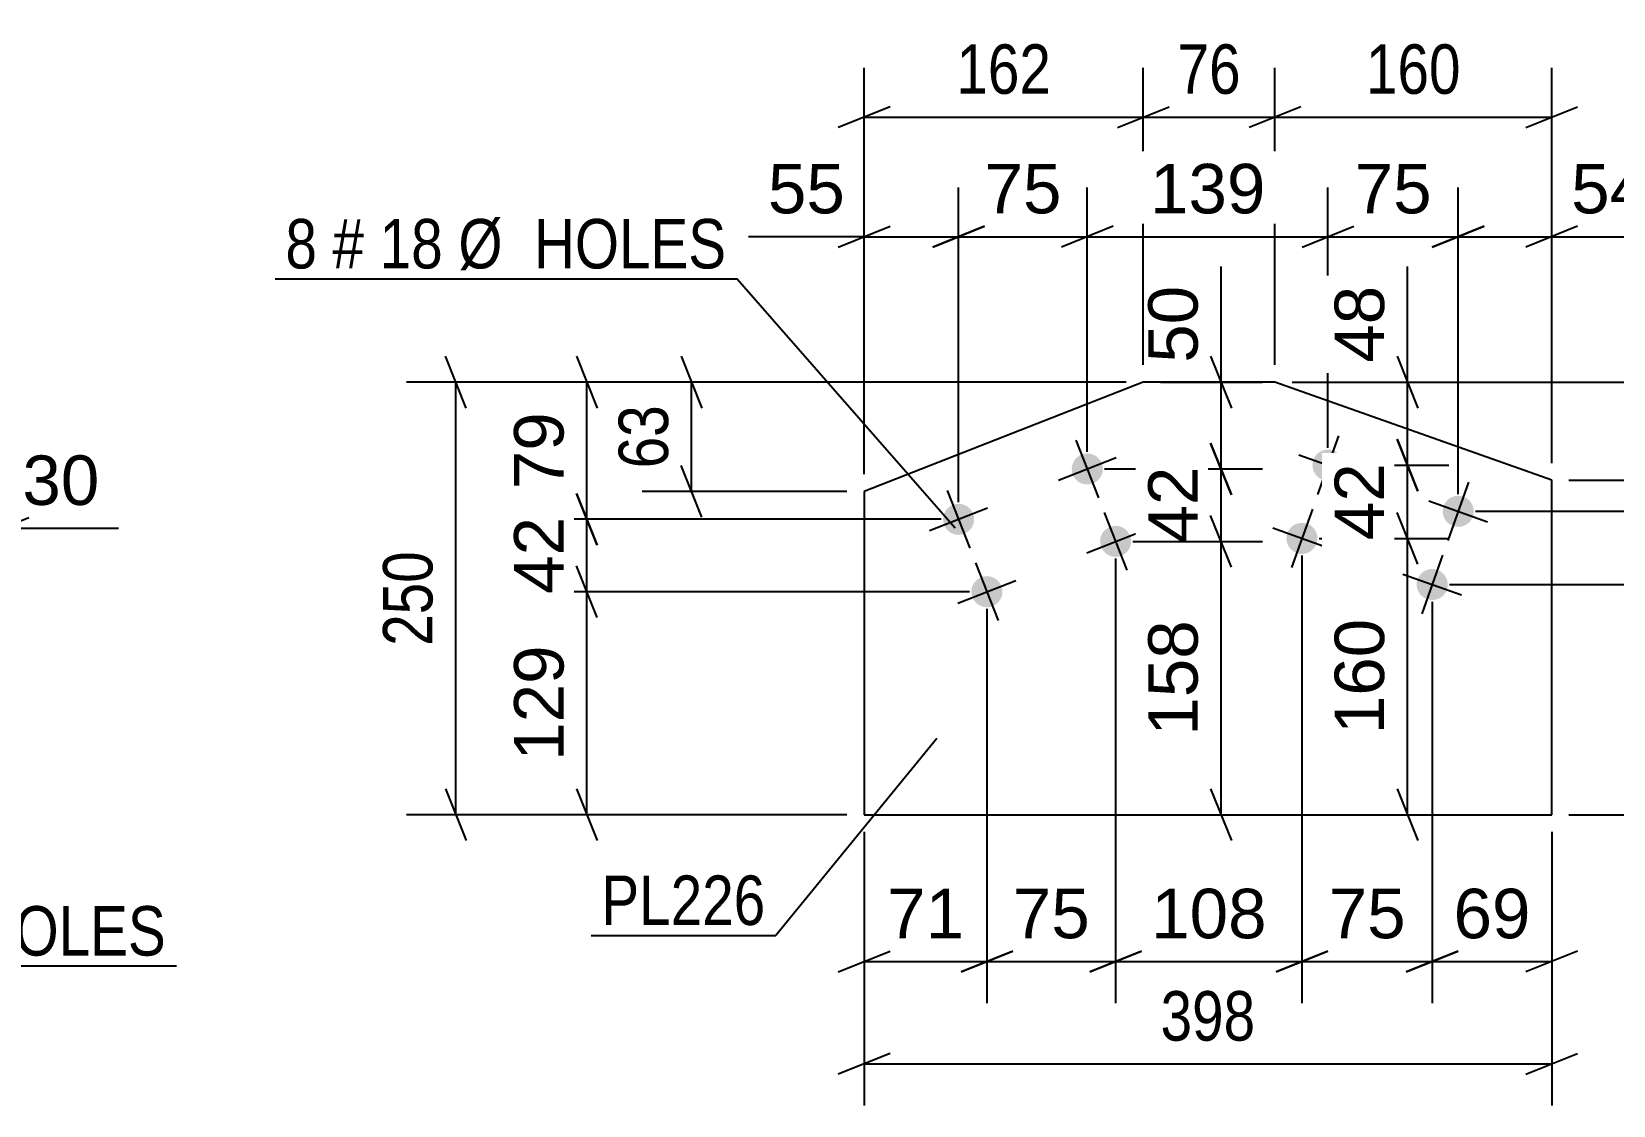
# Model space of a CAD drawing. Header units: millimetres. Extents: x 0 to 420, y 0 to 297.
# Drawn here: x 127.5 to 219.1, y 142.3 to 204.5 of the extents above; entities that cross this region are included whole.
import ezdxf

# ---------------------------------------------------------------- set-up
doc = ezdxf.new("R2010")
doc.units = ezdxf.units.MM
doc.styles.add('Arial', font='ARIAL.TTF', dxfattribs={"height": 0.2})
doc.styles.add('Arial Narrow', font='ARIALN.TTF', dxfattribs={"height": 0.2})

# ---------------------------------------------------------------- blocks, each defined once
blk = doc.blocks.new('Bolt-717262950-10605 - 10602')
at = {"linetype": 'Continuous'}
for points in [[(203.436, 179.068, -1), (201.74, 179.67, -1)], [(210.976, 176.394, -1), (209.279, 176.996, -1)], [(201.932, 174.827, -1), (200.235, 175.429, -1)], [(209.471, 172.153, -1), (207.775, 172.755, -1)]]:
    blk.add_hatch(color=1, dxfattribs=at).paths.add_polyline_path(points)
at = {"color": 1, "linetype": 'Continuous'}
for p, q in [((203.19, 181.066), (201.986, 177.673)), ((200.891, 179.971), (204.284, 178.768)), ((210.729, 178.391), (209.526, 174.998)), ((201.685, 176.825), (200.482, 173.432)), ((208.431, 177.297), (211.824, 176.093)), ((199.387, 175.73), (202.78, 174.526)), ((209.225, 174.15), (208.021, 170.757)), ((206.927, 173.055), (210.319, 171.852))]:
    blk.add_line(p, q, dxfattribs=at)
blk = doc.blocks.new('Part-717262950-10603 - 10602')
at = {"color": 2, "linetype": 'Continuous'}
for p, q in [((191.897, 184.172), (175.74, 177.851)), ((199.517, 184.172), (191.897, 184.172)), ((215.539, 178.489), (199.517, 184.172)), ((175.74, 177.851), (175.74, 159.127)), ((215.539, 159.127), (215.539, 178.489)), ((175.74, 159.127), (215.539, 159.127))]:
    blk.add_line(p, q, dxfattribs=at)
blk = doc.blocks.new('Bolt-717262950-10604 - 10602')
at = {"linetype": 'Continuous'}
for points in [[(189.494, 179.474, -1), (187.817, 178.818, -1)], [(182.044, 176.559, -1), (180.367, 175.903, -1)], [(191.133, 175.283, -1), (189.457, 174.627, -1)], [(183.683, 172.368, -1), (182.007, 171.713, -1)]]:
    blk.add_hatch(color=1, dxfattribs=at).paths.add_polyline_path(points)
at = {"color": 1, "linetype": 'Continuous'}
for p, q in [((188, 180.822), (189.311, 177.47)), ((186.979, 178.49), (190.332, 179.802)), ((180.55, 177.907), (181.861, 174.555)), ((179.529, 175.575), (182.882, 176.887)), ((189.639, 176.632), (190.951, 173.279)), ((188.619, 174.299), (191.971, 175.611)), ((182.189, 173.717), (183.501, 170.364)), ((181.169, 171.385), (184.521, 172.696))]:
    blk.add_line(p, q, dxfattribs=at)
blk = doc.blocks.new('StraightDimension-717262950-3466 - 3364')
at = {"color": 7, "linetype": 'Continuous'}
for p, q in [((122.885, 166.455), (122.885, 178.563)), ((125.885, 169.455), (125.885, 178.563)), ((121.385, 175.113), (124.385, 176.313)), ((127.385, 176.313), (124.385, 175.113)), ((122.885, 175.713), (125.885, 175.713)), ((125.885, 175.713), (132.582, 175.713)), ((125.885, 175.713), (132.582, 175.713))]:
    blk.add_line(p, q, dxfattribs=at)
at = {"color": 0}
blk.add_wipeout([(132.057, 176.463), (132.057, 180.663), (126.41, 180.663), (126.41, 176.463)], dxfattribs=at)
at = {"color": 3, "style": 'Arial'}
blk.add_text('30', height=2.8652, dxfattribs=at).set_placement((127.01, 177.063))
blk = doc.blocks.new('StraightDimension-717262950-10709 - 10602')
at = {"color": 7, "linetype": 'Continuous'}
for p, q in [((191.897, 185.172), (191.897, 202.368)), ((199.517, 185.172), (199.517, 202.368)), ((190.397, 198.918), (193.397, 200.118)), ((201.017, 200.118), (198.017, 198.918)), ((191.897, 199.518), (199.517, 199.518))]:
    blk.add_line(p, q, dxfattribs=at)
at = {"color": 0}
blk.add_wipeout([(198.135, 200.268), (198.135, 204.468), (193.279, 204.468), (193.279, 200.268)], dxfattribs=at)
at = {"color": 3, "style": 'Arial Narrow'}
blk.add_text('76', height=2.8633, dxfattribs=at).set_placement((193.879, 200.868))
blk = doc.blocks.new('StraightDimension-717262950-11802 - 10602')
at = {"color": 7, "linetype": 'Continuous'}
for p, q in [((196.396, 184.172), (196.396, 190.87)), ((196.396, 184.172), (196.396, 190.87)), ((195.796, 185.672), (196.996, 182.672)), ((192.897, 184.172), (198.796, 184.172)), ((196.396, 179.146), (196.396, 184.172)), ((196.996, 177.646), (195.796, 180.646)), ((189.656, 179.146), (198.796, 179.146))]:
    blk.add_line(p, q, dxfattribs=at)
at = {"color": 0}
blk.add_wipeout([(195.646, 190.345), (191.446, 190.345), (191.446, 184.697), (195.646, 184.697)], dxfattribs=at)
at = {"color": 3, "style": 'Arial'}
blk.add_text('50', height=2.8652, rotation=90.00021, dxfattribs=at).set_placement((195.046, 185.297))
blk = doc.blocks.new('StraightDimension-717262950-10708 - 10602')
at = {"color": 7, "linetype": 'Continuous'}
for p, q in [((199.517, 185.172), (199.517, 202.368)), ((215.539, 179.489), (215.539, 202.368)), ((201.017, 200.118), (198.017, 198.918)), ((214.039, 198.918), (217.039, 200.118)), ((199.517, 199.518), (215.539, 199.518))]:
    blk.add_line(p, q, dxfattribs=at)
at = {"color": 0}
blk.add_wipeout([(210.87, 200.268), (210.87, 204.468), (204.186, 204.468), (204.186, 200.268)], dxfattribs=at)
at = {"color": 3, "style": 'Arial Narrow'}
blk.add_text('160', height=2.8633, dxfattribs=at).set_placement((204.786, 200.868))
blk = doc.blocks.new('StraightDimension-717262950-11600 - 10602')
at = {"color": 7, "linetype": 'Continuous'}
for p, q in [((160.287, 170.541), (159.087, 173.541)), ((181.845, 172.041), (156.837, 172.041)), ((159.687, 159.127), (159.687, 172.041)), ((159.087, 160.627), (160.287, 157.627)), ((174.74, 159.127), (156.837, 159.127))]:
    blk.add_line(p, q, dxfattribs=at)
at = {"color": 0}
blk.add_wipeout([(158.937, 169.519), (154.737, 169.519), (154.737, 161.648), (158.937, 161.648)], dxfattribs=at)
at = {"color": 3, "style": 'Arial'}
blk.add_text('129', height=2.8652, rotation=90.00021, dxfattribs=at).set_placement((158.337, 162.248))
blk = doc.blocks.new('StraightDimension-717262950-10710 - 10602')
at = {"color": 7, "linetype": 'Continuous'}
for p, q in [((175.74, 178.851), (175.74, 202.368)), ((191.897, 185.172), (191.897, 202.368)), ((177.24, 200.118), (174.24, 198.918)), ((190.397, 198.918), (193.397, 200.118)), ((175.74, 199.518), (191.897, 199.518))]:
    blk.add_line(p, q, dxfattribs=at)
at = {"color": 0}
blk.add_wipeout([(187.16, 200.268), (187.16, 204.468), (180.476, 204.468), (180.476, 200.268)], dxfattribs=at)
at = {"color": 3, "style": 'Arial Narrow'}
blk.add_text('162', height=2.8633, dxfattribs=at).set_placement((181.076, 200.868))
blk = doc.blocks.new('StraightDimension-717262950-10716 - 10602')
at = {"color": 7, "linetype": 'Continuous'}
for p, q in [((175.74, 158.127), (175.74, 142.298)), ((215.539, 158.127), (215.539, 142.298)), ((177.24, 145.298), (174.24, 144.098)), ((175.74, 144.698), (215.539, 144.698)), ((214.039, 144.098), (217.039, 145.298))]:
    blk.add_line(p, q, dxfattribs=at)
at = {"color": 0}
blk.add_wipeout([(198.981, 145.448), (198.981, 149.648), (192.297, 149.648), (192.297, 145.448)], dxfattribs=at)
at = {"color": 3, "style": 'Arial Narrow'}
blk.add_text('398', height=2.8633, dxfattribs=at).set_placement((192.897, 146.048))
blk = doc.blocks.new('StraightDimension-717262950-10720 - 10602')
at = {"color": 7, "linetype": 'Continuous'}
for p, q in [((224.163, 184.172), (224.163, 190.079)), ((224.163, 184.172), (224.163, 190.079)), ((223.563, 185.672), (224.763, 182.672)), ((200.517, 184.172), (226.563, 184.172)), ((224.163, 178.489), (224.163, 184.172)), ((224.763, 176.989), (223.563, 179.989)), ((216.539, 178.489), (226.563, 178.489))]:
    blk.add_line(p, q, dxfattribs=at)
at = {"color": 0}
blk.add_wipeout([(223.413, 189.554), (219.213, 189.554), (219.213, 184.697), (223.413, 184.697)], dxfattribs=at)
at = {"color": 3, "style": 'Arial Narrow'}
blk.add_text('57', height=2.8633, rotation=90.00021, dxfattribs=at).set_placement((222.813, 185.297))
blk = doc.blocks.new('StraightDimension-717262950-10724 - 10602')
at = {"color": 7, "linetype": 'Continuous'}
for p, q in [((165.14, 185.672), (166.34, 182.672)), ((190.897, 184.172), (162.89, 184.172)), ((165.74, 177.851), (165.74, 184.172)), ((166.34, 176.351), (165.14, 179.351)), ((174.74, 177.851), (162.89, 177.851))]:
    blk.add_line(p, q, dxfattribs=at)
at = {"color": 0}
blk.add_wipeout([(164.99, 183.44), (160.79, 183.44), (160.79, 178.584), (164.99, 178.584)], dxfattribs=at)
at = {"color": 3, "style": 'Arial Narrow'}
blk.add_text('63', height=2.8633, rotation=90.00021, dxfattribs=at).set_placement((164.39, 179.184))
blk = doc.blocks.new('StraightDimension-717262950-11561 - 10602')
at = {"color": 7, "linetype": 'Continuous'}
for p, q in [((201.083, 174.128), (201.083, 148.224)), ((190.295, 173.955), (190.295, 148.224)), ((188.795, 150.024), (191.795, 151.224)), ((202.583, 151.224), (199.583, 150.024)), ((190.295, 150.624), (201.083, 150.624))]:
    blk.add_line(p, q, dxfattribs=at)
at = {"color": 0}
blk.add_wipeout([(199.625, 151.374), (199.625, 155.574), (191.754, 155.574), (191.754, 151.374)], dxfattribs=at)
at = {"color": 3, "style": 'Arial'}
blk.add_text('108', height=2.8652, dxfattribs=at).set_placement((192.354, 151.974))
blk = doc.blocks.new('StraightDimension-717262950-10804 - 10602')
at = {"color": 7, "linetype": 'Continuous'}
for p, q in [((152.699, 182.672), (151.499, 185.672)), ((190.897, 184.172), (149.249, 184.172)), ((152.099, 159.127), (152.099, 184.172)), ((151.499, 160.627), (152.699, 157.627)), ((174.74, 159.127), (149.249, 159.127))]:
    blk.add_line(p, q, dxfattribs=at)
at = {"color": 0}
blk.add_wipeout([(151.349, 174.992), (147.149, 174.992), (147.149, 168.307), (151.349, 168.307)], dxfattribs=at)
at = {"color": 3, "style": 'Arial Narrow'}
blk.add_text('250', height=2.8633, rotation=90.00021, dxfattribs=at).set_placement((150.749, 168.907))
blk = doc.blocks.new('StraightDimension-717262950-11838 - 10602')
at = {"color": 7, "linetype": 'Continuous'}
for p, q in [((207.788, 173.628), (206.588, 176.628)), ((202.083, 175.128), (209.588, 175.128)), ((207.188, 159.127), (207.188, 175.128)), ((206.588, 160.627), (207.788, 157.627)), ((202.083, 159.127), (209.588, 159.127))]:
    blk.add_line(p, q, dxfattribs=at)
at = {"color": 0}
blk.add_wipeout([(206.438, 171.063), (202.238, 171.063), (202.238, 163.192), (206.438, 163.192)], dxfattribs=at)
at = {"color": 3, "style": 'Arial'}
blk.add_text('160', height=2.8652, rotation=90.00021, dxfattribs=at).set_placement((205.838, 163.792))
blk = doc.blocks.new('StraightDimension-717262950-11508 - 10602')
at = {"color": 7, "linetype": 'Continuous'}
for p, q in [((210.127, 177.695), (210.127, 195.446)), ((215.539, 179.489), (215.539, 195.446)), ((208.627, 191.996), (211.627, 193.196)), ((210.127, 192.596), (215.539, 192.596)), ((217.039, 193.196), (214.039, 191.996)), ((215.539, 192.596), (222.236, 192.596)), ((215.539, 192.596), (222.236, 192.596))]:
    blk.add_line(p, q, dxfattribs=at)
at = {"color": 0}
blk.add_wipeout([(221.711, 193.346), (221.711, 197.546), (216.064, 197.546), (216.064, 193.346)], dxfattribs=at)
at = {"color": 3, "style": 'Arial'}
blk.add_text('54', height=2.8652, dxfattribs=at).set_placement((216.664, 193.946))
blk = doc.blocks.new('StraightDimension-717262950-11509 - 10602')
at = {"color": 7, "linetype": 'Continuous'}
for p, q in [((202.588, 180.369), (202.588, 195.446)), ((210.127, 177.695), (210.127, 195.446)), ((201.088, 191.996), (204.088, 193.196)), ((202.588, 192.596), (210.127, 192.596)), ((211.627, 193.196), (208.627, 191.996))]:
    blk.add_line(p, q, dxfattribs=at)
at = {"color": 0}
blk.add_wipeout([(209.181, 193.346), (209.181, 197.546), (203.534, 197.546), (203.534, 193.346)], dxfattribs=at)
at = {"color": 3, "style": 'Arial'}
blk.add_text('75', height=2.8652, dxfattribs=at).set_placement((204.134, 193.946))
blk = doc.blocks.new('StraightDimension-717262950-11510 - 10602')
at = {"color": 7, "linetype": 'Continuous'}
for p, q in [((188.656, 180.146), (188.656, 195.446)), ((202.588, 180.369), (202.588, 195.446)), ((190.156, 193.196), (187.156, 191.996)), ((188.656, 192.596), (202.588, 192.596)), ((201.088, 191.996), (204.088, 193.196))]:
    blk.add_line(p, q, dxfattribs=at)
at = {"color": 0}
blk.add_wipeout([(199.557, 193.346), (199.557, 197.546), (191.686, 197.546), (191.686, 193.346)], dxfattribs=at)
at = {"color": 3, "style": 'Arial'}
blk.add_text('139', height=2.8652, dxfattribs=at).set_placement((192.286, 193.946))
blk = doc.blocks.new('StraightDimension-717262950-11560 - 10602')
at = {"color": 7, "linetype": 'Continuous'}
for p, q in [((201.083, 174.128), (201.083, 148.224)), ((208.623, 171.454), (208.623, 148.224)), ((199.583, 150.024), (202.583, 151.224)), ((210.123, 151.224), (207.123, 150.024)), ((201.083, 150.624), (208.623, 150.624))]:
    blk.add_line(p, q, dxfattribs=at)
at = {"color": 0}
blk.add_wipeout([(207.677, 151.374), (207.677, 155.574), (202.03, 155.574), (202.03, 151.374)], dxfattribs=at)
at = {"color": 3, "style": 'Arial'}
blk.add_text('75', height=2.8652, dxfattribs=at).set_placement((202.63, 151.974))
blk = doc.blocks.new('StraightDimension-717262950-11511 - 10602')
at = {"color": 7, "linetype": 'Continuous'}
for p, q in [((181.205, 177.231), (181.205, 195.446)), ((188.656, 180.146), (188.656, 195.446)), ((179.705, 191.996), (182.705, 193.196)), ((181.205, 192.596), (188.656, 192.596)), ((190.156, 193.196), (187.156, 191.996))]:
    blk.add_line(p, q, dxfattribs=at)
at = {"color": 0}
blk.add_wipeout([(187.754, 193.346), (187.754, 197.546), (182.107, 197.546), (182.107, 193.346)], dxfattribs=at)
at = {"color": 3, "style": 'Arial'}
blk.add_text('75', height=2.8652, dxfattribs=at).set_placement((182.707, 193.946))
blk = doc.blocks.new('StraightDimension-717262950-11512 - 10602')
at = {"color": 7, "linetype": 'Continuous'}
for p, q in [((175.74, 178.851), (175.74, 195.446)), ((181.205, 177.231), (181.205, 195.446)), ((175.74, 192.596), (169.042, 192.596)), ((175.74, 192.596), (169.042, 192.596)), ((174.24, 191.996), (177.24, 193.196)), ((175.74, 192.596), (181.205, 192.596)), ((182.705, 193.196), (179.705, 191.996))]:
    blk.add_line(p, q, dxfattribs=at)
at = {"color": 0}
blk.add_wipeout([(175.215, 193.346), (175.215, 197.546), (169.567, 197.546), (169.567, 193.346)], dxfattribs=at)
at = {"color": 3, "style": 'Arial'}
blk.add_text('55', height=2.8652, dxfattribs=at).set_placement((170.167, 193.946))
blk = doc.blocks.new('StraightDimension-717262950-11623 - 10602')
at = {"color": 7, "linetype": 'Continuous'}
for p, q in [((234.254, 170.954), (233.054, 173.954)), ((209.623, 172.454), (236.054, 172.454)), ((233.654, 159.127), (233.654, 172.454)), ((233.054, 160.627), (234.254, 157.627)), ((216.539, 159.127), (236.054, 159.127))]:
    blk.add_line(p, q, dxfattribs=at)
at = {"color": 0}
blk.add_wipeout([(232.904, 169.726), (228.704, 169.726), (228.704, 161.855), (232.904, 161.855)], dxfattribs=at)
at = {"color": 3, "style": 'Arial'}
blk.add_text('133', height=2.8652, rotation=90.00021, dxfattribs=at).set_placement((232.304, 162.455))
blk = doc.blocks.new('StraightDimension-717262950-11559 - 10602')
at = {"color": 7, "linetype": 'Continuous'}
for p, q in [((208.623, 171.454), (208.623, 148.224)), ((215.539, 158.127), (215.539, 148.224)), ((207.123, 150.024), (210.123, 151.224)), ((217.039, 151.224), (214.039, 150.024)), ((208.623, 150.624), (215.539, 150.624))]:
    blk.add_line(p, q, dxfattribs=at)
at = {"color": 0}
blk.add_wipeout([(214.904, 151.374), (214.904, 155.574), (209.257, 155.574), (209.257, 151.374)], dxfattribs=at)
at = {"color": 3, "style": 'Arial'}
blk.add_text('69', height=2.8652, dxfattribs=at).set_placement((209.857, 151.974))
blk = doc.blocks.new('StraightDimension-717262950-11562 - 10602')
at = {"color": 7, "linetype": 'Continuous'}
for p, q in [((190.295, 173.955), (190.295, 148.224)), ((182.845, 171.041), (182.845, 148.224)), ((181.345, 150.024), (184.345, 151.224)), ((191.795, 151.224), (188.795, 150.024)), ((182.845, 150.624), (190.295, 150.624))]:
    blk.add_line(p, q, dxfattribs=at)
at = {"color": 0}
blk.add_wipeout([(189.394, 151.374), (189.394, 155.574), (183.746, 155.574), (183.746, 151.374)], dxfattribs=at)
at = {"color": 3, "style": 'Arial'}
blk.add_text('75', height=2.8652, dxfattribs=at).set_placement((184.346, 151.974))
blk = doc.blocks.new('StraightDimension-717262950-11563 - 10602')
at = {"color": 7, "linetype": 'Continuous'}
for p, q in [((182.845, 171.041), (182.845, 148.224)), ((175.74, 158.127), (175.74, 148.224)), ((174.24, 150.024), (177.24, 151.224)), ((184.345, 151.224), (181.345, 150.024)), ((175.74, 150.624), (182.845, 150.624))]:
    blk.add_line(p, q, dxfattribs=at)
at = {"color": 0}
blk.add_wipeout([(182.116, 151.374), (182.116, 155.574), (176.469, 155.574), (176.469, 151.374)], dxfattribs=at)
at = {"color": 3, "style": 'Arial'}
blk.add_text('71', height=2.8652, dxfattribs=at).set_placement((177.069, 151.974))
blk = doc.blocks.new('StraightDimension-717262950-11598 - 10602')
at = {"color": 7, "linetype": 'Continuous'}
for p, q in [((159.087, 185.672), (160.287, 182.672)), ((190.897, 184.172), (156.837, 184.172)), ((159.687, 176.231), (159.687, 184.172)), ((160.287, 174.731), (159.087, 177.731)), ((180.205, 176.231), (156.837, 176.231))]:
    blk.add_line(p, q, dxfattribs=at)
at = {"color": 0}
blk.add_wipeout([(158.937, 183.025), (154.737, 183.025), (154.737, 177.378), (158.937, 177.378)], dxfattribs=at)
at = {"color": 3, "style": 'Arial'}
blk.add_text('79', height=2.8652, rotation=90.00021, dxfattribs=at).set_placement((158.337, 177.978))
blk = doc.blocks.new('StraightDimension-717262950-11599 - 10602')
at = {"color": 7, "linetype": 'Continuous'}
for p, q in [((159.087, 177.731), (160.287, 174.731)), ((180.205, 176.231), (156.837, 176.231)), ((159.687, 172.041), (159.687, 176.231)), ((160.287, 170.541), (159.087, 173.541)), ((181.845, 172.041), (156.837, 172.041))]:
    blk.add_line(p, q, dxfattribs=at)
at = {"color": 0}
blk.add_wipeout([(158.937, 176.96), (154.737, 176.959), (154.737, 171.312), (158.937, 171.312)], dxfattribs=at)
at = {"color": 3, "style": 'Arial'}
blk.add_text('42', height=2.8652, rotation=90.00021, dxfattribs=at).set_placement((158.337, 171.912))
blk = doc.blocks.new('StraightDimension-717262950-11621 - 10602')
at = {"color": 7, "linetype": 'Continuous'}
for p, q in [((233.054, 185.672), (234.254, 182.672)), ((200.517, 184.172), (236.054, 184.172)), ((233.654, 176.695), (233.654, 184.172)), ((234.254, 175.195), (233.054, 178.195)), ((211.127, 176.695), (236.054, 176.695))]:
    blk.add_line(p, q, dxfattribs=at)
at = {"color": 0}
blk.add_wipeout([(232.904, 183.257), (228.704, 183.257), (228.704, 177.61), (232.904, 177.61)], dxfattribs=at)
at = {"color": 3, "style": 'Arial'}
blk.add_text('75', height=2.8652, rotation=90.00021, dxfattribs=at).set_placement((232.304, 178.21))
blk = doc.blocks.new('StraightDimension-717262950-11803 - 10602')
at = {"color": 7, "linetype": 'Continuous'}
for p, q in [((195.796, 180.646), (196.996, 177.646)), ((189.656, 179.146), (198.796, 179.146)), ((196.396, 174.955), (196.396, 179.146)), ((196.996, 173.455), (195.796, 176.455)), ((191.295, 174.955), (198.796, 174.955))]:
    blk.add_line(p, q, dxfattribs=at)
at = {"color": 0}
blk.add_wipeout([(195.646, 179.874), (191.446, 179.874), (191.446, 174.227), (195.646, 174.227)], dxfattribs=at)
at = {"color": 3, "style": 'Arial'}
blk.add_text('42', height=2.8652, rotation=90.00021, dxfattribs=at).set_placement((195.046, 174.827))
blk = doc.blocks.new('StraightDimension-717262950-11622 - 10602')
at = {"color": 7, "linetype": 'Continuous'}
for p, q in [((233.054, 178.195), (234.254, 175.195)), ((211.127, 176.695), (236.054, 176.695)), ((233.654, 172.454), (233.654, 176.695)), ((234.254, 170.954), (233.054, 173.954)), ((209.623, 172.454), (236.054, 172.454))]:
    blk.add_line(p, q, dxfattribs=at)
at = {"color": 0}
blk.add_wipeout([(232.904, 177.398), (228.704, 177.398), (228.704, 171.751), (232.904, 171.751)], dxfattribs=at)
at = {"color": 3, "style": 'Arial'}
blk.add_text('42', height=2.8652, rotation=90.00021, dxfattribs=at).set_placement((232.304, 172.351))
blk = doc.blocks.new('StraightDimension-717262950-11804 - 10602')
at = {"color": 7, "linetype": 'Continuous'}
for p, q in [((196.996, 173.455), (195.796, 176.455)), ((191.295, 174.955), (198.796, 174.955)), ((196.396, 159.127), (196.396, 174.955)), ((195.796, 160.627), (196.996, 157.627)), ((191.295, 159.127), (198.796, 159.127))]:
    blk.add_line(p, q, dxfattribs=at)
at = {"color": 0}
blk.add_wipeout([(195.646, 170.976), (191.446, 170.976), (191.446, 163.105), (195.646, 163.105)], dxfattribs=at)
at = {"color": 3, "style": 'Arial'}
blk.add_text('158', height=2.8652, rotation=90.00021, dxfattribs=at).set_placement((195.046, 163.705))
blk = doc.blocks.new('StraightDimension-717262950-11836 - 10602')
at = {"color": 7, "linetype": 'Continuous'}
for p, q in [((207.188, 184.172), (207.188, 190.87)), ((207.188, 184.172), (207.188, 190.87)), ((206.588, 185.672), (207.788, 182.672)), ((200.517, 184.172), (209.588, 184.172)), ((207.188, 179.369), (207.188, 184.172)), ((207.788, 177.869), (206.588, 180.869)), ((203.588, 179.369), (209.588, 179.369))]:
    blk.add_line(p, q, dxfattribs=at)
at = {"color": 0}
blk.add_wipeout([(206.438, 190.345), (202.238, 190.345), (202.238, 184.697), (206.438, 184.697)], dxfattribs=at)
at = {"color": 3, "style": 'Arial'}
blk.add_text('48', height=2.8652, rotation=90.00021, dxfattribs=at).set_placement((205.838, 185.297))
blk = doc.blocks.new('StraightDimension-717262950-11837 - 10602')
at = {"color": 7, "linetype": 'Continuous'}
for p, q in [((206.588, 180.869), (207.788, 177.869)), ((203.588, 179.369), (209.588, 179.369)), ((207.188, 175.128), (207.188, 179.369)), ((207.788, 173.628), (206.588, 176.628)), ((202.083, 175.128), (209.588, 175.128))]:
    blk.add_line(p, q, dxfattribs=at)
at = {"color": 0}
blk.add_wipeout([(206.438, 180.072), (202.238, 180.072), (202.238, 174.425), (206.438, 174.425)], dxfattribs=at)
at = {"color": 3, "style": 'Arial'}
blk.add_text('42', height=2.8652, rotation=90.00021, dxfattribs=at).set_placement((205.838, 175.025))
blk = doc.blocks.new('Mark-717262950-3394 - 3364')
at = {"color": 7, "linetype": 'Continuous'}
for p, q in [((105.726, 159.278), (109.2, 150.371)), ((109.2, 150.371), (135.94, 150.371))]:
    blk.add_line(p, q, dxfattribs=at)
at = {"color": 0}
for points in [[(111.628, 150.971), (111.628, 153.971), (109.8, 153.971), (109.8, 150.971)], [(114.356, 150.971), (114.356, 153.971), (112.528, 153.971), (112.528, 150.971)], [(118.913, 150.971), (118.913, 153.971), (115.256, 153.971), (115.256, 150.971)], [(135.34, 150.971), (135.34, 153.971), (119.813, 153.971), (119.813, 150.971)]]:
    blk.add_wipeout(points, dxfattribs=at)
for points in [[(111.628, 150.971), (111.628, 153.971), (109.8, 153.971), (109.8, 150.971)], [(114.356, 150.971), (114.356, 153.971), (112.528, 153.971), (112.528, 150.971)], [(118.913, 150.971), (118.913, 153.971), (115.256, 153.971), (115.256, 150.971)], [(135.34, 150.971), (135.34, 153.971), (119.813, 153.971), (119.813, 150.971)]]:
    blk.add_wipeout(points, dxfattribs=at)
at = {"color": 3, "style": 'Arial Narrow'}
for s, height, p in [('4', 2.863, (109.8, 150.971)), ('14', 2.8633, (115.256, 150.971)), ('Ø  HOLES', 2.8633, (119.813, 150.971)), ('#', 2.863, (112.528, 150.971))]:
    blk.add_text(s, height=height, dxfattribs=at).set_placement(p)
blk = doc.blocks.new('Mark-717262950-10923 - 10602')
at = {"color": 30, "linetype": 'Continuous'}
for p in [(179.952, 163.536), (159.927, 152.143)]:
    blk.add_line(p, (170.631, 152.143), dxfattribs=at)
at = {"color": 0}
blk.add_wipeout([(170.031, 152.743), (170.031, 155.743), (160.527, 155.743), (160.527, 152.743)], dxfattribs=at)
blk.add_wipeout([(170.031, 152.743), (170.031, 155.743), (160.527, 155.743), (160.527, 152.743)], dxfattribs=at)
at = {"color": 3, "style": 'Arial Narrow'}
blk.add_text('PL226', height=2.8633, dxfattribs=at).set_placement((160.527, 152.743))
blk = doc.blocks.new('MarkSet-717262950-11489 - 10602')
at = {"color": 7, "linetype": 'Continuous'}
for p in [(141.637, 190.157), (181.003, 175.726)]:
    blk.add_line(p, (168.377, 190.157), dxfattribs=at)
at = {"color": 0}
for points in [[(144.065, 190.757), (144.065, 193.757), (142.237, 193.757), (142.237, 190.757)], [(146.793, 190.757), (146.793, 193.757), (144.965, 193.757), (144.965, 190.757)], [(151.349, 190.757), (151.349, 193.757), (147.693, 193.757), (147.693, 190.757)], [(167.777, 190.757), (167.777, 193.757), (152.249, 193.757), (152.249, 190.757)]]:
    blk.add_wipeout(points, dxfattribs=at)
for points in [[(144.065, 190.757), (144.065, 193.757), (142.237, 193.757), (142.237, 190.757)], [(146.793, 190.757), (146.793, 193.757), (144.965, 193.757), (144.965, 190.757)], [(151.349, 190.757), (151.349, 193.757), (147.693, 193.757), (147.693, 190.757)], [(167.777, 190.757), (167.777, 193.757), (152.249, 193.757), (152.249, 190.757)]]:
    blk.add_wipeout(points, dxfattribs=at)
at = {"color": 3, "style": 'Arial Narrow'}
for s, height, p in [('8', 2.863, (142.237, 190.757)), ('#', 2.863, (144.965, 190.757)), ('18', 2.8633, (147.693, 190.757)), ('Ø  HOLES', 2.8633, (152.249, 190.757))]:
    blk.add_text(s, height=height, dxfattribs=at).set_placement(p)

msp = doc.modelspace()

# ---------------------------------------------------------------- block references
for name in ['StraightDimension-717262950-10709 - 10602', 'Part-717262950-10603 - 10602', 'StraightDimension-717262950-3466 - 3364', 'Bolt-717262950-10604 - 10602', 'Bolt-717262950-10605 - 10602', 'Mark-717262950-3394 - 3364']:
    msp.add_blockref(name, (0, 0))

# ---------------------------------------------------------------- next in the draw order: block references
for name in ['StraightDimension-717262950-11802 - 10602', 'StraightDimension-717262950-11600 - 10602']:
    msp.add_blockref(name, (0, 0))

# ---------------------------------------------------------------- next in the draw order: block references
for name in ['StraightDimension-717262950-10710 - 10602', 'StraightDimension-717262950-10708 - 10602', 'StraightDimension-717262950-10716 - 10602']:
    msp.add_blockref(name, (0, 0))

# ---------------------------------------------------------------- next in the draw order: block references
for name in ['StraightDimension-717262950-10720 - 10602', 'StraightDimension-717262950-10724 - 10602', 'StraightDimension-717262950-11561 - 10602']:
    msp.add_blockref(name, (0, 0))

# ---------------------------------------------------------------- next in the draw order: block references
for name in ['StraightDimension-717262950-11508 - 10602', 'StraightDimension-717262950-10804 - 10602', 'StraightDimension-717262950-11838 - 10602']:
    msp.add_blockref(name, (0, 0))

# ---------------------------------------------------------------- next in the draw order: block references
for name in ['StraightDimension-717262950-11509 - 10602', 'StraightDimension-717262950-11560 - 10602', 'StraightDimension-717262950-11562 - 10602']:
    msp.add_blockref(name, (0, 0))

# ---------------------------------------------------------------- next in the draw order: block references
for name in ['StraightDimension-717262950-11510 - 10602', 'StraightDimension-717262950-11623 - 10602', 'StraightDimension-717262950-11563 - 10602']:
    msp.add_blockref(name, (0, 0))

# ---------------------------------------------------------------- next in the draw order: block references
for name in ['StraightDimension-717262950-11511 - 10602', 'StraightDimension-717262950-11621 - 10602', 'StraightDimension-717262950-11559 - 10602', 'Mark-717262950-10923 - 10602']:
    msp.add_blockref(name, (0, 0))

# ---------------------------------------------------------------- next in the draw order: block references
for name in ['StraightDimension-717262950-11512 - 10602', 'StraightDimension-717262950-11622 - 10602']:
    msp.add_blockref(name, (0, 0))

# ---------------------------------------------------------------- next in the draw order: block references
for name in ['StraightDimension-717262950-11836 - 10602', 'StraightDimension-717262950-11598 - 10602']:
    msp.add_blockref(name, (0, 0))

# ---------------------------------------------------------------- next in the draw order: block references
for name in ['StraightDimension-717262950-11803 - 10602', 'StraightDimension-717262950-11837 - 10602', 'StraightDimension-717262950-11599 - 10602']:
    msp.add_blockref(name, (0, 0))

# ---------------------------------------------------------------- next in the draw order: block references
for name in ['MarkSet-717262950-11489 - 10602', 'StraightDimension-717262950-11804 - 10602']:
    msp.add_blockref(name, (0, 0))

doc.saveas('drawing.dxf')
